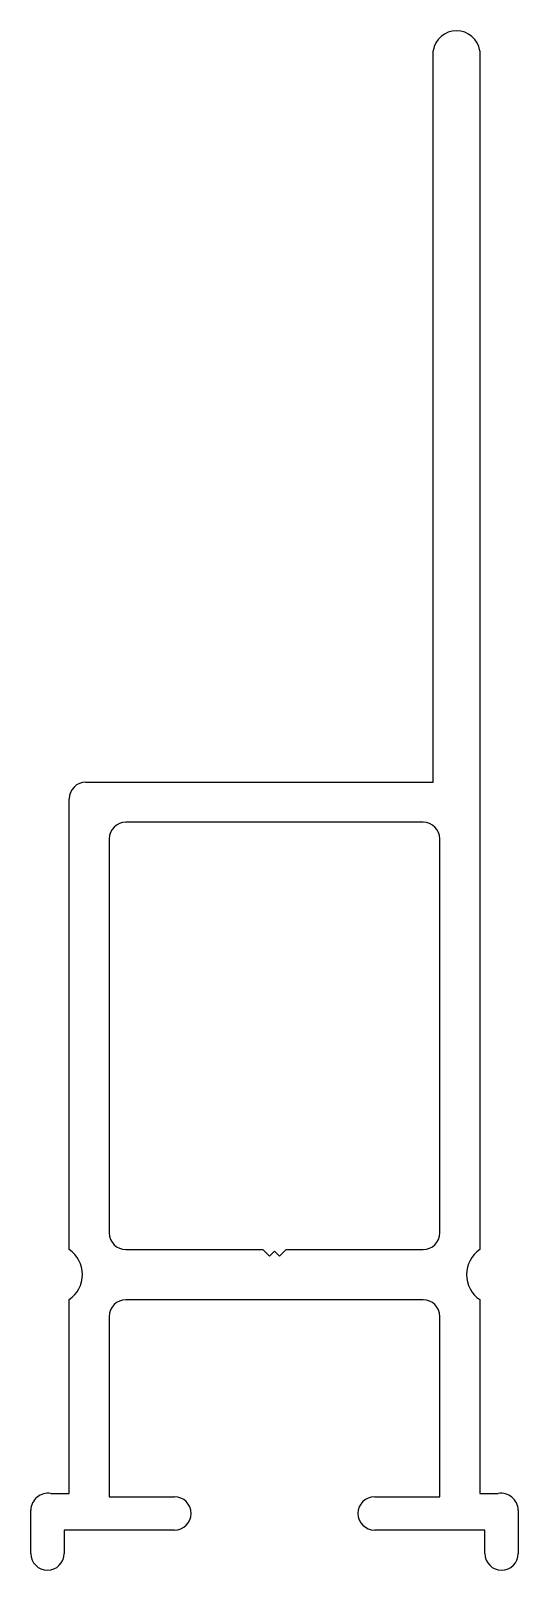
# Model space of a CAD drawing. Extents: x 1009 to 1023.6, y -41.7 to 4.4.
import ezdxf

# ---------------------------------------------------------------- set-up
doc = ezdxf.new("R2010")
doc.units = 0
doc.header["$LTSCALE"] = 15
doc.layers.get('0').update_dxf_attribs({"linetype": 'CONTINUOUS'})

msp = doc.modelspace()

# ---------------------------------------------------------------- linework, layer by layer
at = {"linetype": 'BYBLOCK'}
for p, q in [((1021.062, -18.117), (1021.062, 3.784)), ((1022.462, 3.784), (1022.462, -18.617)), ((1010.662, -18.117), (1016.312, -18.117)), ((1016.312, -18.117), (1021.062, -18.117)), ((1010.162, -32.118), (1010.162, -18.617)), ((1022.462, -18.617), (1022.462, -32.117)), ((1020.762, -19.317), (1011.862, -19.317)), ((1011.362, -19.817), (1011.362, -31.617)), ((1021.262, -31.617), (1021.262, -19.817)), ((1011.862, -32.117), (1013.087, -32.117)), ((1013.087, -32.117), (1015.962, -32.117)), ((1015.962, -32.117), (1016.162, -32.317)), ((1016.162, -32.317), (1016.312, -32.167)), ((1016.312, -32.167), (1016.462, -32.317)), ((1016.462, -32.317), (1016.662, -32.117)), ((1016.662, -32.117), (1019.537, -32.117)), ((1019.537, -32.117), (1020.762, -32.117)), ((1010.162, -39.417), (1010.162, -33.61)), ((1016.312, -33.617), (1011.862, -33.617)), ((1020.262, -33.617), (1016.312, -33.617)), ((1020.762, -33.617), (1020.262, -33.617)), ((1022.462, -33.614), (1022.462, -39.417)), ((1011.362, -34.117), (1011.362, -39.517)), ((1021.262, -39.517), (1021.262, -34.117)), ((1009.612, -39.417), (1010.162, -39.417)), ((1011.362, -39.517), (1013.312, -39.517)), ((1019.312, -39.517), (1021.262, -39.517)), ((1022.462, -39.417), (1023.012, -39.417)), ((1009.012, -41.217), (1009.012, -39.917)), ((1023.612, -39.917), (1023.612, -41.217)), ((1010.012, -40.517), (1010.012, -41.217)), ((1011.362, -40.517), (1010.012, -40.517)), ((1013.312, -40.517), (1011.362, -40.517)), ((1021.262, -40.517), (1019.312, -40.517)), ((1022.612, -40.517), (1021.262, -40.517)), ((1022.612, -41.217), (1022.612, -40.517))]:
    msp.add_line(p, q, dxfattribs=at)
for centre, radius, start, end in [((1021.762, 3.675), 0.708, 8.7974, 171.2026), ((1010.662, -18.617), 0.5, 90, 180), ((1011.862, -19.817), 0.5, 90, 180), ((1020.762, -19.817), 0.5, 0, 90), ((1011.862, -31.617), 0.5, 180, 270), ((1020.762, -31.617), 0.5, 270, 360), ((1009.659, -32.864), 0.9, 303.9799, 56.0201), ((1022.969, -32.866), 0.904, 124.1391, 235.8609), ((1011.862, -34.117), 0.5, 90, 180), ((1020.762, -34.117), 0.5, 0, 90), ((1009.533, -39.933), 0.522, 81.3488, 178.2624), ((1013.312, -40.017), 0.5, 270, 90), ((1019.312, -40.017), 0.5, 90, 270), ((1023.09, -39.933), 0.522, 1.7376, 98.6512), ((1009.512, -41.217), 0.5, 180, 0), ((1023.112, -41.217), 0.5, 180, 0)]:
    msp.add_arc(centre, radius, start, end, dxfattribs=at)

doc.saveas('drawing.dxf')
